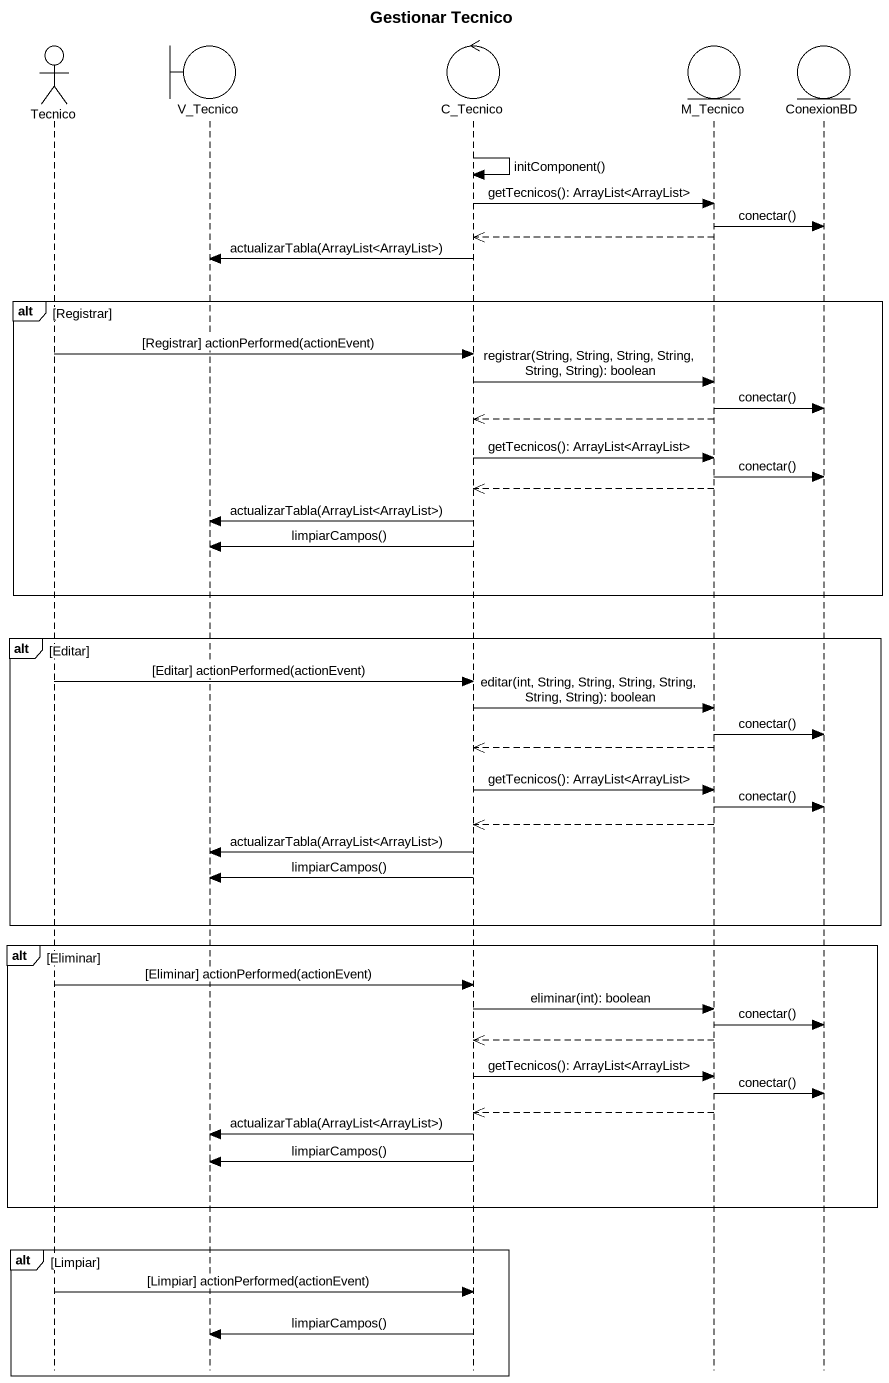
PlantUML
@startuml
title Gestionar Tecnico
hide footbox
actor Tecnico
boundary V_Tecnico
control C_Tecnico
entity M_Tecnico
entity ConexionBD

C_Tecnico -> C_Tecnico : initComponent()
C_Tecnico -> M_Tecnico : getTecnicos(): ArrayList<ArrayList>
M_Tecnico -> ConexionBD : conectar()
M_Tecnico -->> C_Tecnico
C_Tecnico -> V_Tecnico : actualizarTabla(ArrayList<ArrayList>)
alt Registrar
  Tecnico -> C_Tecnico : [Registrar] actionPerformed(actionEvent)
  C_Tecnico -> M_Tecnico : registrar(String, String, String, String, String, String): boolean
  M_Tecnico -> ConexionBD : conectar()
  M_Tecnico -->> C_Tecnico
  C_Tecnico -> M_Tecnico : getTecnicos(): ArrayList<ArrayList>
  M_Tecnico -> ConexionBD : conectar()
  M_Tecnico -->> C_Tecnico
  C_Tecnico -> V_Tecnico : actualizarTabla(ArrayList<ArrayList>)
  C_Tecnico -> V_Tecnico : limpiarCampos()
end
alt Editar
  Tecnico -> C_Tecnico : [Editar] actionPerformed(actionEvent)
  C_Tecnico -> M_Tecnico : editar(int, String, String, String, String, String, String): boolean
  M_Tecnico -> ConexionBD : conectar()
  M_Tecnico -->> C_Tecnico
  C_Tecnico -> M_Tecnico : getTecnicos(): ArrayList<ArrayList>
  M_Tecnico -> ConexionBD : conectar()
  M_Tecnico -->> C_Tecnico
  C_Tecnico -> V_Tecnico : actualizarTabla(ArrayList<ArrayList>)
  C_Tecnico -> V_Tecnico : limpiarCampos()
end
alt Eliminar
  Tecnico -> C_Tecnico : [Eliminar] actionPerformed(actionEvent)
  C_Tecnico -> M_Tecnico : eliminar(int): boolean
  M_Tecnico -> ConexionBD : conectar()
  M_Tecnico -->> C_Tecnico
  C_Tecnico -> M_Tecnico : getTecnicos(): ArrayList<ArrayList>
  M_Tecnico -> ConexionBD : conectar()
  M_Tecnico -->> C_Tecnico
  C_Tecnico -> V_Tecnico : actualizarTabla(ArrayList<ArrayList>)
  C_Tecnico -> V_Tecnico : limpiarCampos()
end
alt Limpiar
  Tecnico -> C_Tecnico : [Limpiar] actionPerformed(actionEvent)
  C_Tecnico -> V_Tecnico : limpiarCampos()
end
@enduml
